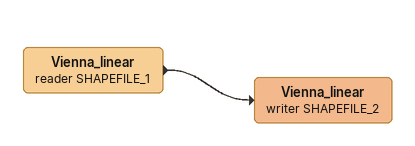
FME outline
Vienna_linear (reader SHAPEFILE_1)
    -> Vienna_linear (writer SHAPEFILE_2)
Vienna_linear (writer SHAPEFILE_2)
